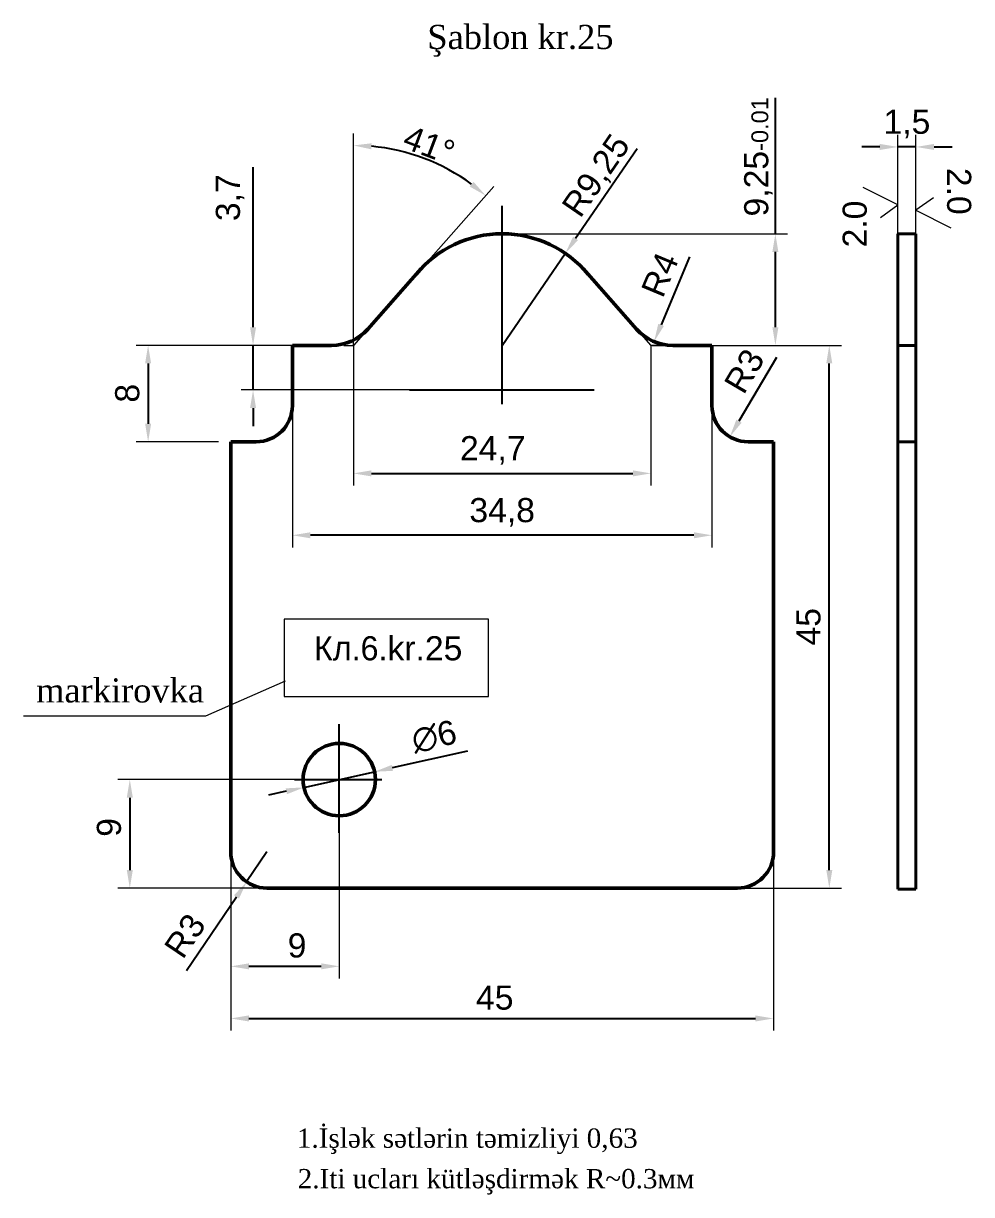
# Model space of a CAD drawing. Header units: millimetres. Extents: x 1526 to 31626, y -4643 to 9189.
# Drawn here: x 11332 to 11410.6, y 8895.3 to 8992.4 of the extents above; entities that cross this region are included whole.
import ezdxf

# ---------------------------------------------------------------- set-up
doc = ezdxf.new("R2010")
doc.units = ezdxf.units.MM
for name, color, linetype, lineweight in [('контурная', 7, 'Continuous', 50), ('размерные', 7, 'Continuous', 25), ('тонкая', 7, 'Continuous', 20)]:
    doc.layers.add(name, color=color, linetype=linetype, lineweight=lineweight)
doc.layers.add('осевая', color=4, linetype='Continuous')
doc.styles.get("Standard").update_dxf_attribs({"font": 'arial.ttf'})
doc.dimstyles.new('s1v4', dxfattribs={"dimtxt": 4, "dimasz": 1.5, "dimexe": 1, "dimexo": 0, "dimgap": 0.7, "dimtad": 1, "dimtxsty": 'Standard', "dimcen": 1, "dimadec": 0, "dimazin": 0, "dimtfac": 1, "dimtix": 1, "dimtmove": 0, "dimatfit": 3, "dimfxl": 1, "dimlwd": -1, "dimlwe": 20, "dimarcsym": 0})

# ---------------------------------------------------------------- blocks, each defined once
blk = doc.blocks.new('*D2471')
at = {"layer": 'Defpoints', "color": 0, "transparency": 16777216}
for p in [(11371.728, 8974.941), (11394.38, 8974.941), (11385.667, 8965.691)]:
    blk.add_point(p, dxfattribs=at)
at = {"layer": 'размерные', "color": 0, "transparency": 16777216}
for p, q in [((11394.38, 8974.941), (11394.38, 8986.2)), ((11394.38, 8967.191), (11394.38, 8973.441))]:
    blk.add_line(p, q, dxfattribs=at)
at = {"layer": 'размерные', "color": 0, "lineweight": 20, "transparency": 16777216}
for p, q in [((11371.728, 8974.941), (11395.38, 8974.941)), ((11385.667, 8965.691), (11395.38, 8965.691))]:
    blk.add_line(p, q, dxfattribs=at)
at = {"layer": 'размерные', "color": 0, "transparency": 16777216}
for points in [[(11394.13, 8973.441), (11394.63, 8973.441), (11394.38, 8974.941)], [(11394.13, 8967.191), (11394.63, 8967.191), (11394.38, 8965.691)]]:
    blk.add_solid(points, dxfattribs=at)
at = {"layer": 'размерные', "color": 0, "transparency": 16777216, "insert": (11392.978, 8981.321), "char_height": 2, "attachment_point": 5, "rotation": 90}
blk.add_mtext('9,25{\\H0.7x;\\S^ -0.01;}', dxfattribs=at)
blk = doc.blocks.new('*D2472')
at = {"layer": 'Defpoints', "color": 0, "transparency": 16777216}
for p in [(11359.392, 8965.691), (11384.065, 8965.691), (11384.065, 8955.076)]:
    blk.add_point(p, dxfattribs=at)
at = {"layer": 'размерные', "color": 0, "lineweight": 20, "transparency": 16777216}
for p, q in [((11359.392, 8965.691), (11359.392, 8954.076)), ((11384.065, 8965.691), (11384.065, 8954.076))]:
    blk.add_line(p, q, dxfattribs=at)
at = {"layer": 'размерные', "color": 0, "transparency": 16777216}
blk.add_line((11360.892, 8955.076), (11382.565, 8955.076), dxfattribs=at)
for points in [[(11360.892, 8955.326), (11360.892, 8954.826), (11359.392, 8955.076)], [(11382.565, 8955.326), (11382.565, 8954.826), (11384.065, 8955.076)]]:
    blk.add_solid(points, dxfattribs=at)
at = {"layer": 'размерные', "color": 0, "transparency": 16777216, "insert": (11370.95, 8956.978), "char_height": 2, "attachment_point": 5}
blk.add_mtext('24,7', dxfattribs=at)
blk = doc.blocks.new('*D2474')
at = {"layer": 'Defpoints', "color": 0, "transparency": 16777216}
for p in [(11357.614, 8965.691), (11351.078, 8961.991), (11364.045, 8961.991)]:
    blk.add_point(p, dxfattribs=at)
at = {"layer": 'размерные', "color": 0, "transparency": 16777216}
for p, q in [((11351.078, 8967.191), (11351.078, 8980.449)), ((11351.078, 8961.991), (11351.078, 8965.691)), ((11351.078, 8960.491), (11351.078, 8958.991))]:
    blk.add_line(p, q, dxfattribs=at)
at = {"layer": 'размерные', "color": 0, "lineweight": 20, "transparency": 16777216}
for p, q in [((11357.614, 8965.691), (11350.078, 8965.691)), ((11364.045, 8961.991), (11350.078, 8961.991))]:
    blk.add_line(p, q, dxfattribs=at)
at = {"layer": 'размерные', "color": 0, "transparency": 16777216}
for points in [[(11350.828, 8967.191), (11351.328, 8967.191), (11351.078, 8965.691)], [(11350.828, 8960.491), (11351.328, 8960.491), (11351.078, 8961.991)]]:
    blk.add_solid(points, dxfattribs=at)
at = {"layer": 'размерные', "color": 0, "transparency": 16777216, "insert": (11349.176, 8977.93), "char_height": 2, "attachment_point": 5, "rotation": 90}
blk.add_mtext('3,7', dxfattribs=at)
blk = doc.blocks.new('*D2473')
at = {"layer": 'Defpoints', "color": 0, "transparency": 16777216}
for p in [(11354.931, 8965.691), (11342.378, 8957.691), (11348.226, 8957.691)]:
    blk.add_point(p, dxfattribs=at)
at = {"layer": 'размерные', "color": 0, "lineweight": 20, "transparency": 16777216}
for p, q in [((11354.931, 8965.691), (11341.378, 8965.691)), ((11348.226, 8957.691), (11341.378, 8957.691))]:
    blk.add_line(p, q, dxfattribs=at)
at = {"layer": 'размерные', "color": 0, "transparency": 16777216}
blk.add_line((11342.378, 8964.191), (11342.378, 8959.191), dxfattribs=at)
for points in [[(11342.128, 8964.191), (11342.628, 8964.191), (11342.378, 8965.691)], [(11342.128, 8959.191), (11342.628, 8959.191), (11342.378, 8957.691)]]:
    blk.add_solid(points, dxfattribs=at)
at = {"layer": 'размерные', "color": 0, "transparency": 16777216, "insert": (11340.657, 8961.721), "char_height": 2, "attachment_point": 5, "rotation": 90}
blk.add_mtext('8', dxfattribs=at)
blk = doc.blocks.new('*D2475')
at = {"layer": 'Defpoints', "color": 0, "transparency": 16777216}
for p in [(11349.228, 8925.271), (11358.228, 8925.271), (11349.228, 8914.208)]:
    blk.add_point(p, dxfattribs=at)
at = {"layer": 'размерные', "color": 0, "lineweight": 20, "transparency": 16777216}
for p, q in [((11349.228, 8925.271), (11349.228, 8913.208)), ((11358.228, 8925.271), (11358.228, 8913.208))]:
    blk.add_line(p, q, dxfattribs=at)
at = {"layer": 'размерные', "color": 0, "transparency": 16777216}
blk.add_line((11356.728, 8914.208), (11350.728, 8914.208), dxfattribs=at)
for points in [[(11350.728, 8914.458), (11350.728, 8913.958), (11349.228, 8914.208)], [(11356.728, 8914.458), (11356.728, 8913.958), (11358.228, 8914.208)]]:
    blk.add_solid(points, dxfattribs=at)
at = {"layer": 'размерные', "color": 0, "transparency": 16777216, "insert": (11354.726, 8915.929), "char_height": 2, "attachment_point": 5}
blk.add_mtext('9', dxfattribs=at)
blk = doc.blocks.new('*D2476')
at = {"layer": 'Defpoints', "color": 0, "transparency": 16777216}
for p in [(11361.157, 8930.339), (11355.299, 8929.044)]:
    blk.add_point(p, dxfattribs=at)
at = {"layer": 'размерные', "color": 0, "transparency": 16777216}
for p, q in [((11368.857, 8932.04), (11362.622, 8930.662)), ((11355.299, 8929.044), (11361.157, 8930.339)), ((11353.834, 8928.72), (11352.369, 8928.397))]:
    blk.add_line(p, q, dxfattribs=at)
for points in [[(11362.568, 8930.906), (11362.676, 8930.418), (11361.157, 8930.339)], [(11353.78, 8928.964), (11353.888, 8928.476), (11355.299, 8929.044)]]:
    blk.add_solid(points, dxfattribs=at)
at = {"layer": 'размерные', "color": 0, "transparency": 16777216, "insert": (11366.089, 8933.248), "char_height": 2, "attachment_point": 5, "rotation": 12.461}
blk.add_mtext('∅6', dxfattribs=at)
blk = doc.blocks.new('*D2477')
at = {"layer": 'Defpoints', "color": 0, "transparency": 16777216}
for p in [(11349.228, 8925.271), (11394.228, 8923.691), (11394.228, 8909.888)]:
    blk.add_point(p, dxfattribs=at)
at = {"layer": 'размерные', "color": 0, "lineweight": 20, "transparency": 16777216}
for p, q in [((11349.228, 8925.271), (11349.228, 8908.888)), ((11394.228, 8923.691), (11394.228, 8908.888))]:
    blk.add_line(p, q, dxfattribs=at)
at = {"layer": 'размерные', "color": 0, "transparency": 16777216}
blk.add_line((11350.728, 8909.888), (11392.728, 8909.888), dxfattribs=at)
for points in [[(11350.728, 8910.138), (11350.728, 8909.638), (11349.228, 8909.888)], [(11392.728, 8910.138), (11392.728, 8909.638), (11394.228, 8909.888)]]:
    blk.add_solid(points, dxfattribs=at)
at = {"layer": 'размерные', "color": 0, "transparency": 16777216, "insert": (11371.113, 8911.605), "char_height": 2, "attachment_point": 5}
blk.add_mtext('45', dxfattribs=at)
blk = doc.blocks.new('*D2478')
at = {"layer": 'Defpoints', "color": 0, "transparency": 16777216}
for p in [(11354.507, 8929.691), (11340.859, 8920.691), (11354.507, 8920.691)]:
    blk.add_point(p, dxfattribs=at)
at = {"layer": 'размерные', "color": 0, "lineweight": 20, "transparency": 16777216}
for p, q in [((11354.507, 8929.691), (11339.859, 8929.691)), ((11354.507, 8920.691), (11339.859, 8920.691))]:
    blk.add_line(p, q, dxfattribs=at)
at = {"layer": 'размерные', "color": 0, "transparency": 16777216}
blk.add_line((11340.859, 8928.191), (11340.859, 8922.191), dxfattribs=at)
for points in [[(11340.609, 8928.191), (11341.109, 8928.191), (11340.859, 8929.691)], [(11340.609, 8922.191), (11341.109, 8922.191), (11340.859, 8920.691)]]:
    blk.add_solid(points, dxfattribs=at)
at = {"layer": 'размерные', "color": 0, "transparency": 16777216, "insert": (11339.138, 8925.726), "char_height": 2, "attachment_point": 5, "rotation": 90}
blk.add_mtext('9', dxfattribs=at)
blk = doc.blocks.new('*D2479')
at = {"layer": 'Defpoints', "color": 0, "transparency": 16777216}
for p in [(11384.168, 8965.691), (11398.85, 8965.691), (11391.228, 8920.691)]:
    blk.add_point(p, dxfattribs=at)
at = {"layer": 'размерные', "color": 0, "lineweight": 20, "transparency": 16777216}
for p, q in [((11384.168, 8965.691), (11399.85, 8965.691)), ((11391.228, 8920.691), (11399.85, 8920.691))]:
    blk.add_line(p, q, dxfattribs=at)
at = {"layer": 'размерные', "color": 0, "transparency": 16777216}
blk.add_line((11398.85, 8922.191), (11398.85, 8964.191), dxfattribs=at)
for points in [[(11398.6, 8964.191), (11399.1, 8964.191), (11398.85, 8965.691)], [(11398.6, 8922.191), (11399.1, 8922.191), (11398.85, 8920.691)]]:
    blk.add_solid(points, dxfattribs=at)
at = {"layer": 'размерные', "color": 0, "transparency": 16777216, "insert": (11397.133, 8942.359), "char_height": 2, "attachment_point": 5, "rotation": 90}
blk.add_mtext('45', dxfattribs=at)
blk = doc.blocks.new('*D2480')
at = {"layer": 'Defpoints', "color": 0, "transparency": 16777216}
for p in [(11352.228, 8923.691), (11350.545, 8921.208)]:
    blk.add_point(p, dxfattribs=at)
at = {"layer": 'размерные', "color": 0, "transparency": 16777216}
for p, q in [((11352.228, 8923.691), (11350.545, 8921.208)), ((11345.565, 8913.858), (11349.704, 8919.966))]:
    blk.add_line(p, q, dxfattribs=at)
blk.add_solid([(11349.497, 8920.106), (11349.911, 8919.826), (11350.545, 8921.208)], dxfattribs=at)
at = {"layer": 'размерные', "color": 0, "transparency": 16777216, "insert": (11345.437, 8916.739), "char_height": 2, "attachment_point": 5, "rotation": 55.87723}
blk.add_mtext('R3', dxfattribs=at)
blk = doc.blocks.new('*D2481')
at = {"layer": 'Defpoints', "color": 0, "transparency": 16777216}
for p in [(11404.538, 8982.138), (11404.538, 8974.941), (11406.038, 8974.941)]:
    blk.add_point(p, dxfattribs=at)
at = {"layer": 'размерные', "color": 0, "lineweight": 20, "transparency": 16777216}
for p, q in [((11404.538, 8974.941), (11404.538, 8983.138)), ((11406.038, 8974.941), (11406.038, 8983.138))]:
    blk.add_line(p, q, dxfattribs=at)
at = {"layer": 'размерные', "color": 0, "transparency": 16777216}
for p, q in [((11403.038, 8982.138), (11401.538, 8982.138)), ((11406.038, 8982.138), (11404.538, 8982.138)), ((11407.538, 8982.138), (11409.038, 8982.138))]:
    blk.add_line(p, q, dxfattribs=at)
for points in [[(11403.038, 8982.388), (11403.038, 8981.888), (11404.538, 8982.138)], [(11407.538, 8982.388), (11407.538, 8981.888), (11406.038, 8982.138)]]:
    blk.add_solid(points, dxfattribs=at)
at = {"layer": 'размерные', "color": 0, "transparency": 16777216, "insert": (11405.288, 8984.04), "char_height": 2, "attachment_point": 5}
blk.add_mtext('1,5', dxfattribs=at)
blk = doc.blocks.new('*D2482')
at = {"layer": 'Defpoints', "color": 0, "transparency": 16777216}
for p in [(11392.122, 8960.691), (11390.601, 8958.106)]:
    blk.add_point(p, dxfattribs=at)
at = {"layer": 'размерные', "color": 0, "transparency": 16777216}
blk.add_line((11394.467, 8964.678), (11391.361, 8959.399), dxfattribs=at)
blk.add_solid([(11391.146, 8959.525), (11391.577, 8959.272), (11390.601, 8958.106)], dxfattribs=at)
at = {"layer": 'размерные', "color": 0, "transparency": 16777216, "insert": (11391.811, 8963.558), "char_height": 2, "attachment_point": 5, "rotation": 59.52995}
blk.add_mtext('R3', dxfattribs=at)
blk = doc.blocks.new('*D2483')
at = {"layer": 'Defpoints', "color": 0, "transparency": 16777216}
for p in [(11367.08, 8980.37), (11359.392, 8968.786), (11360.194, 8966.599), (11359.392, 8965.691), (11359.392, 8965.691)]:
    blk.add_point(p, dxfattribs=at)
at = {"layer": 'размерные', "color": 0, "lineweight": 20, "transparency": 16777216}
for p, q in [((11359.392, 8968.786), (11359.392, 8983.261)), ((11360.194, 8966.599), (11371.026, 8978.857))]:
    blk.add_line(p, q, dxfattribs=at)
at = {"layer": 'размерные', "color": 0, "transparency": 16777216}
blk.add_arc((11359.392, 8965.691), 16.57, 53.7226, 84.81144, dxfattribs=at)
for points in [[(11360.879, 8981.943), (11360.901, 8982.443), (11359.392, 8982.261)], [(11369.353, 8979.244), (11369.039, 8978.855), (11370.364, 8978.108)]]:
    blk.add_solid(points, dxfattribs=at)
at = {"layer": 'размерные', "color": 0, "transparency": 16777216, "insert": (11365.684, 8982.314), "char_height": 2, "attachment_point": 5, "rotation": 339.26702}
blk.add_mtext('41°', dxfattribs=at)
blk = doc.blocks.new('*D2484')
at = {"layer": 'Defpoints', "color": 0, "transparency": 16777216}
for p in [(11385.868, 8969.691), (11384.326, 8966.001)]:
    blk.add_point(p, dxfattribs=at)
at = {"layer": 'размерные', "color": 0, "transparency": 16777216}
blk.add_line((11387.262, 8973.029), (11384.904, 8967.385), dxfattribs=at)
blk.add_solid([(11384.673, 8967.481), (11385.135, 8967.288), (11384.326, 8966.001)], dxfattribs=at)
at = {"layer": 'размерные', "color": 0, "transparency": 16777216, "insert": (11384.804, 8971.554), "char_height": 2, "attachment_point": 5, "rotation": 67.32544}
blk.add_mtext('R4', dxfattribs=at)
blk = doc.blocks.new('*D2485')
at = {"layer": 'Defpoints', "color": 0, "transparency": 16777216}
for p in [(11376.965, 8973.316), (11371.728, 8965.691)]:
    blk.add_point(p, dxfattribs=at)
at = {"layer": 'размерные', "color": 0, "transparency": 16777216}
for p, q in [((11382.924, 8981.991), (11377.815, 8974.552)), ((11371.728, 8965.691), (11376.965, 8973.316))]:
    blk.add_line(p, q, dxfattribs=at)
blk.add_solid([(11377.608, 8974.694), (11378.021, 8974.411), (11376.965, 8973.316)], dxfattribs=at)
at = {"layer": 'размерные', "color": 0, "transparency": 16777216, "insert": (11379.638, 8979.684), "char_height": 2, "attachment_point": 5, "rotation": 55.51547}
blk.add_mtext('R9,25', dxfattribs=at)
blk = doc.blocks.new('*D2486')
at = {"layer": 'Defpoints', "color": 0, "transparency": 16777216}
for p in [(11389.122, 8963.191), (11354.334, 8961.991), (11354.334, 8949.944)]:
    blk.add_point(p, dxfattribs=at)
at = {"layer": 'размерные', "color": 0, "lineweight": 20, "transparency": 16777216}
for p, q in [((11389.122, 8963.191), (11389.122, 8948.944)), ((11354.334, 8961.991), (11354.334, 8948.944))]:
    blk.add_line(p, q, dxfattribs=at)
at = {"layer": 'размерные', "color": 0, "transparency": 16777216}
blk.add_line((11387.622, 8949.944), (11355.834, 8949.944), dxfattribs=at)
for points in [[(11355.834, 8950.194), (11355.834, 8949.694), (11354.334, 8949.944)], [(11387.622, 8950.194), (11387.622, 8949.694), (11389.122, 8949.944)]]:
    blk.add_solid(points, dxfattribs=at)
at = {"layer": 'размерные', "color": 0, "transparency": 16777216, "insert": (11371.728, 8951.845), "char_height": 2, "attachment_point": 5}
blk.add_mtext('34,8', dxfattribs=at)

msp = doc.modelspace()

# ---------------------------------------------------------------- linework, layer by layer
at = {"lineweight": 15}
for p, q in [((11404.53821, 8977.32869), (11401.64724, 8978.77517)), ((11403.09272, 8976.2955), (11404.53821, 8977.32869)), ((11407.48369, 8977.91799), (11406.03821, 8976.88479)), ((11406.03821, 8976.88479), (11408.92918, 8975.43832)), ((11353.64777, 8942.9857), (11353.64777, 8936.58097)), ((11370.59232, 8942.9857), (11353.64777, 8942.9857)), ((11370.59232, 8936.58097), (11370.59232, 8942.9857)), ((11353.73636, 8937.83963), (11347.12376, 8934.94875)), ((11353.64777, 8936.58097), (11370.59232, 8936.58097)), ((11347.12376, 8934.94875), (11332.03897, 8934.94875))]:
    msp.add_line(p, q, dxfattribs=at)
at = {"lineweight": 40}
for p, q in [((11404.53821, 8974.94135), (11406.03821, 8974.94135)), ((11404.53821, 8974.94135), (11404.53821, 8920.60716)), ((11406.03821, 8974.94135), (11406.03821, 8920.60716)), ((11404.53821, 8965.69135), (11406.03821, 8965.69135)), ((11404.53821, 8957.69135), (11406.03821, 8957.69135)), ((11404.53821, 8920.60716), (11406.03821, 8920.60716))]:
    msp.add_line(p, q, dxfattribs=at)
at = {"layer": 'контурная'}
for p, q in [((11365.01535, 8972.05545), (11360.58571, 8967.04265)), ((11378.44081, 8972.05545), (11382.87046, 8967.04265)), ((11357.58831, 8965.69135), (11354.33423, 8965.69135)), ((11354.33423, 8965.69135), (11354.33423, 8960.69135)), ((11385.86785, 8965.69135), (11389.12194, 8965.69135)), ((11389.12194, 8965.69135), (11389.12194, 8960.69135)), ((11349.22808, 8923.69135), (11349.22808, 8957.69135)), ((11351.33423, 8957.69135), (11349.22808, 8957.69135)), ((11392.12194, 8957.69135), (11394.22808, 8957.69135)), ((11394.22808, 8923.69135), (11394.22808, 8957.69135)), ((11371.72808, 8920.69135), (11352.22808, 8920.69135)), ((11371.72808, 8920.69135), (11391.22808, 8920.69135))]:
    msp.add_line(p, q, dxfattribs=at)
msp.add_circle((11358.22808, 8929.69135), 3, dxfattribs=at)
for centre, radius, start, end in [((11371.72808, 8965.69135), 9.25, 39.4590775, 140.5409225), ((11357.58831, 8969.69135), 4, 270, 318.5340367), ((11385.86785, 8969.69135), 4, 221.4659633, 270), ((11351.33423, 8960.69135), 3, 270, 0), ((11392.12194, 8960.69135), 3, 180, 270), ((11352.22808, 8923.69135), 3, 180, 270), ((11391.22808, 8923.69135), 3, 270, 0)]:
    msp.add_arc(centre, radius, start, end, dxfattribs=at)
at = {"layer": 'осевая'}
for p, q in [((11371.72808, 8960.80893), (11371.72808, 8977.25538)), ((11364.04546, 8961.99135), (11379.35137, 8961.99135)), ((11358.22808, 8925.27093), (11358.22808, 8934.28993)), ((11354.5072, 8929.69135), (11361.75778, 8929.69135))]:
    msp.add_line(p, q, dxfattribs=at)
at = {"layer": 'тонкая'}
for p, q in [((11406.03821, 8974.94135), (11404.53821, 8974.94135)), ((11359.39161, 8965.69135), (11359.39161, 8968.78627)), ((11360.1939, 8966.59927), (11359.39161, 8965.69135)), ((11383.26226, 8966.59927), (11384.06456, 8965.69135)), ((11358.60367, 8965.69135), (11359.39161, 8965.69135)), ((11384.85249, 8965.69135), (11384.06456, 8965.69135))]:
    msp.add_line(p, q, dxfattribs=at)

# ---------------------------------------------------------------- texts
at = {"lineweight": 15, "attachment_point": 5}
for s, insert, char_height in [('{\\fTimes New Roman|b0|i0|c238|p18;Şablon \\fTimes New Roman|b0|i0|c0|p18;kr\\fTimes New Roman|b0|i0|c238|p18;.\\fTimes New Roman|b0|i0|c0|p18;25}', (11373.24422, 8990.93446), 2), ('{\\fTxt|b0|i0|c204|p2;Кл.\\fTxt|b0|i0|c0|p2;6\\fTxt|b0|i0|c204|p2;.}kr.25', (11362.28041, 8940.56229), 2), ('{\\fTimes New Roman|b0|i0|c204|p18;markirovka}', (11340.05183, 8937.06823), 2), ('{\\fTimes New Roman|b0|i0|c0|p18;1.\\fTimes New Roman|b0|i0|c238|p18;İşlək sətlərin təmizliyi\\fTimes New Roman|b0|i0|c204|p18; 0,63}', (11368.84027, 8899.70451), 1.6), ('{\\fTimes New Roman|b0|i0|c0|p18;2\\fTimes New Roman|b0|i0|c204|p18;.\\fTimes New Roman|b0|i0|c0|p18;Iti uclar\\fTimes New Roman|b0|i0|c238|p18;ı kütləşdirmək\\fTimes New Roman|b0|i0|c204|p18; \\fTimes New Roman|b0|i0|c0|p18;R~0.3\\fTimes New Roman|b0|i0|c204|p18;мм}', (11371.22125, 8896.34728), 1.6)]:
    msp.add_mtext(s, dxfattribs=dict(at, insert=insert, char_height=char_height))
at = {"lineweight": 15, "char_height": 2, "attachment_point": 5}
for insert, rotation in [((11409.60317, 8978.46474), 270), ((11400.97324, 8975.74875), 90)]:
    msp.add_mtext('2.0', dxfattribs=dict(at, insert=insert, rotation=rotation))

# ---------------------------------------------------------------- dimensions: what is measured, and where the dimension line sits
at = {"layer": 'размерные'}
dim = msp.add_linear_dim(base=(11394.38035, 8974.94135), p1=(11385.66732, 8965.69135), p2=(11371.72808, 8974.94135), angle=90, text='<>{\\H0.7x;\\S^ -0.01;}', dimstyle='s1v4', override={"dimtxt": 2, "dimexe": 1, "dimgap": 0.2}, dxfattribs=at)
dim.commit()
dim.dimension.update_dxf_attribs({"geometry": '*D2471', "text_midpoint": (11394.38035, 8981.32069), "dimtype": 160})
for base, p1, p2, override, picture, middle in [((11404.53821, 8982.13825), (11406.03821, 8974.94135), (11404.53821, 8974.94135), {"dimtxt": 2}, '*D2481', (11405.28821, 8982.13825)), ((11384.06456, 8955.0756), (11359.39161, 8965.69135), (11384.06456, 8965.69135), {"dimtxt": 2, "dimdec": 1}, '*D2472', (11370.95025, 8955.0756)), ((11349.22808, 8914.20779), (11358.22808, 8925.27093), (11349.22808, 8925.27093), {"dimtxt": 2}, '*D2475', (11354.72576, 8914.20779)), ((11394.22808, 8909.88834), (11349.22808, 8925.27093), (11394.22808, 8923.69135), {"dimtxt": 2}, '*D2477', (11371.11319, 8909.88834))]:
    dim = msp.add_linear_dim(base=base, p1=p1, p2=p2, dimstyle='s1v4', override=override, dxfattribs=at)
    dim.commit()
    dim.dimension.update_dxf_attribs({"geometry": picture, "text_midpoint": middle, "dimtype": 160})
dim = msp.add_angular_dim_2l(base=(11367.07957, 8980.36961), line1=((11359.39161, 8965.69135), (11359.39161, 8968.78627)), line2=((11360.1939, 8966.59927), (11359.39161, 8965.69135)), dimstyle='s1v4', override={"dimtxt": 2, "dimgap": 0.2}, dxfattribs=at)
dim.commit()
dim.dimension.update_dxf_attribs({"geometry": '*D2483', "text_midpoint": (11365.68378, 8982.31414)})
dim = msp.add_radius_dim(center=(11371.72808, 8965.69135), mpoint=(11376.96528, 8973.31594), dimstyle='s1v4', override={"dimtxt": 2, "dimgap": 0.2}, dxfattribs=at)
dim.commit()
dim.dimension.update_dxf_attribs({"geometry": '*D2485', "text_midpoint": (11379.63829, 8979.68351)})
for base, p1, p2, picture, middle in [((11351.07806, 8961.99135), (11357.6136, 8965.69135), (11364.04546, 8961.99135), '*D2474', (11351.07806, 8977.92955)), ((11342.37829, 8957.69135), (11354.93148, 8965.69135), (11348.2258, 8957.69135), '*D2473', (11342.37829, 8961.72124)), ((11398.84971, 8965.69135), (11391.22808, 8920.69135), (11384.1675, 8965.69135), '*D2479', (11398.84971, 8942.35903)), ((11340.85945, 8920.69135), (11354.5072, 8929.69135), (11354.5072, 8920.69135), '*D2478', (11340.85945, 8925.72616))]:
    dim = msp.add_linear_dim(base=base, p1=p1, p2=p2, angle=90, dimstyle='s1v4', override={"dimtxt": 2}, dxfattribs=at)
    dim.commit()
    dim.dimension.update_dxf_attribs({"geometry": picture, "text_midpoint": middle, "dimtype": 160})
for center, mpoint, picture, middle in [((11385.86785, 8969.69135), (11384.32587, 8966.00052), '*D2484', (11386.37226, 8970.89868)), ((11392.12194, 8960.69135), (11390.60068, 8958.10567), '*D2482', (11393.29461, 8962.68453)), ((11352.22808, 8923.69135), (11350.54518, 8921.20784), '*D2480', (11346.86211, 8915.77263))]:
    dim = msp.add_radius_dim(center=center, mpoint=mpoint, dimstyle='s1v4', override={"dimtxt": 2}, dxfattribs=at)
    dim.commit()
    dim.dimension.update_dxf_attribs({"geometry": picture, "text_midpoint": middle, "dimtype": 164})
dim = msp.add_linear_dim(base=(11354.33423, 8949.94352), p1=(11389.12194, 8963.19135), p2=(11354.33423, 8961.99135), dimstyle='s1v4', override={"dimtxt": 2, "dimdec": 1}, dxfattribs=at)
dim.commit()
dim.dimension.update_dxf_attribs({"geometry": '*D2486', "text_midpoint": (11371.72808, 8951.84543)})
dim = msp.add_diameter_dim_2p(p1=(11355.29875, 8929.04403), p2=(11361.15741, 8930.33868), dimstyle='s1v4', override={"dimtxt": 2}, dxfattribs=at)
dim.commit()
dim.dimension.update_dxf_attribs({"geometry": '*D2476', "text_midpoint": (11366.08858, 8933.24833)})

doc.saveas('drawing.dxf')
